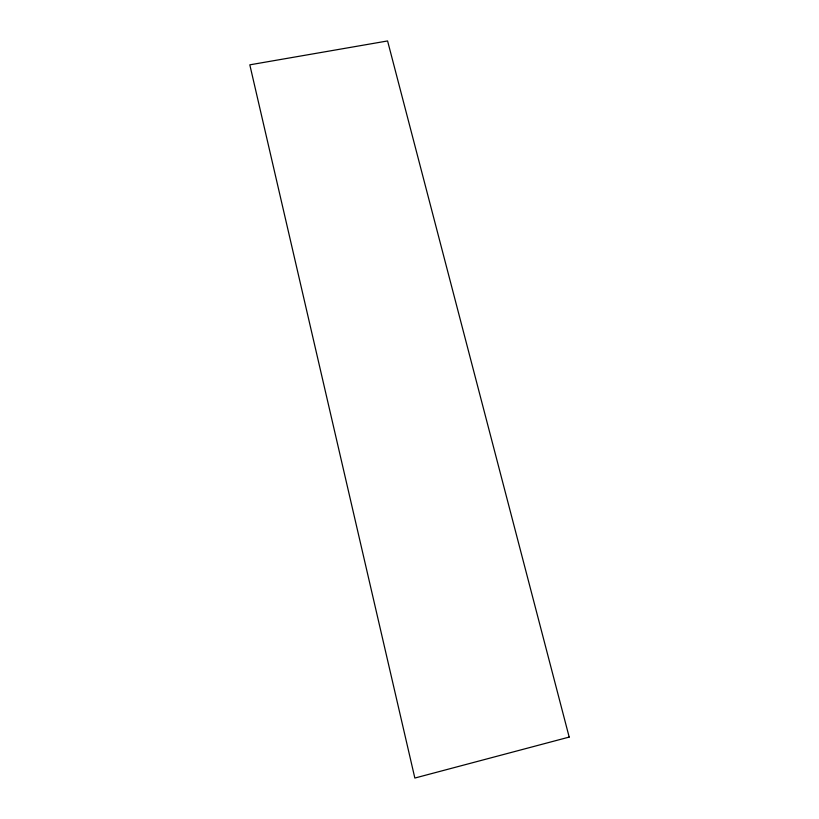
<?xml version="1.0" encoding="UTF-8"?>
<svg xmlns="http://www.w3.org/2000/svg" width="819" height="819" viewBox="0 0 819 819"><rect width="100%" height="100%" fill="white"/><g stroke="black" fill="none" stroke-linecap="round" stroke-linejoin="round"><path stroke-width="1.23" d="M569.185 737.08L414.844 778.05L249.815 64.834L387.582 40.95L569.185 737.08"/></g></svg>
